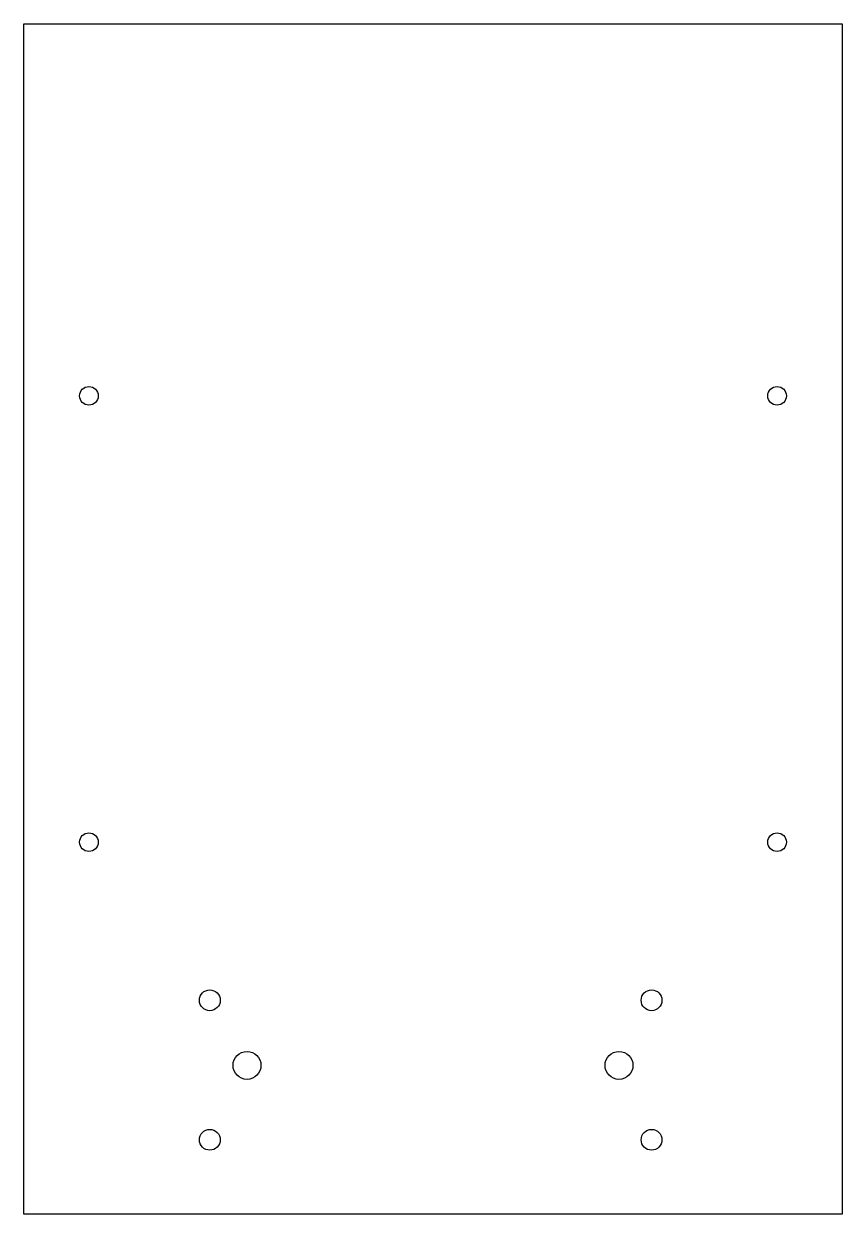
# Model space of a CAD drawing. Header units: inches. Extents: x -18.5 to -7.5, y -51.5 to -35.5.
import ezdxf

# ---------------------------------------------------------------- set-up
doc = ezdxf.new("R2010")
doc.units = ezdxf.units.IN
doc.layers.get('0').update_dxf_attribs({"linetype": 'CONTINUOUS'})

msp = doc.modelspace()

# ---------------------------------------------------------------- linework, layer by layer
msp.add_lwpolyline([(-18.5, -35.5), (-7.5, -35.5), (-7.5, -51.5), (-18.5, -51.5)], close=True)
for centre, radius in [((-17.625, -40.5), 0.125), ((-8.375, -40.5), 0.125), ((-17.625, -46.5), 0.125), ((-8.375, -46.5), 0.125), ((-16, -48.625), 0.14), ((-10.062, -48.625), 0.14), ((-15.5, -49.5), 0.188), ((-10.5, -49.5), 0.188), ((-16, -50.5), 0.14), ((-10.062, -50.5), 0.14)]:
    msp.add_circle(centre, radius)

doc.saveas('drawing.dxf')
